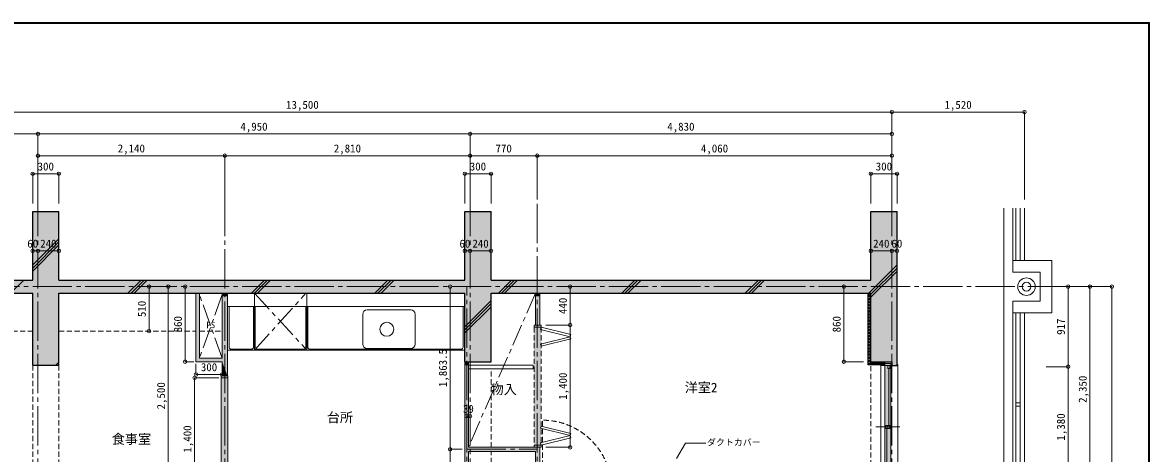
# Model space of a CAD drawing. Units: millimetres at full size, sheet at 1:50. Extents: x -9674 to 9699, y -6794 to 6791.
# Drawn here: x -3209 to 9699, y 1855 to 6791 of the extents above; entities that cross this region are included whole.
import ezdxf
from ezdxf.enums import TextEntityAlignment as Align

# ---------------------------------------------------------------- set-up
doc = ezdxf.new("R2010")
doc.units = ezdxf.units.MM
doc.header["$LTSCALE"] = 50
doc.header["$PDMODE"] = 32
doc.header["$PDSIZE"] = 40
for name, pattern in [('CHAIN1', [8, 5, -1, 1, -1]), ('CHAIN2', [12, 9, -1, 1, -1]), ('DASHED1', [1.8, 1.2, -0.6])]:
    doc.linetypes.add(name, pattern=pattern)
for name, color, linetype, lineweight in [('0-0_図面枠', 7, 'Continuous', 9), ('1-0_芯', 7, 'CHAIN2', 9), ('1-1_躯体', 2, 'Continuous', 25), ('1-2_間仕切', 3, 'Continuous', 18), ('1-3_建具', 3, 'Continuous', 18), ('1-5_設備', 7, 'Continuous', 9), ('1-6_ﾊﾞﾙｺﾆｰ・階段', 7, 'Continuous', 9), ('1-7_その他', 7, 'DASHED1', 9), ('1-8_ハッチ', 4, 'Continuous', 9), ('1-A_文字', 7, 'Continuous', 9), ('1-B_寸法', 7, 'Continuous', 9), ('1-C_梁', 7, 'DASHED1', 9), ('4-F', 4, 'Continuous', 9)]:
    doc.layers.add(name, color=color, linetype=linetype, lineweight=lineweight)
for name, color, linetype in [('4-0', 1, 'Continuous'), ('4-1', 2, 'Continuous'), ('4-2', 4, 'Continuous')]:
    doc.layers.add(name, color=color, linetype=linetype)
doc.styles.add('ＭＳ ゴシック', font='')
doc.styles.get('ＭＳ ゴシック').set_extended_font_data('MS Gothic')

msp = doc.modelspace()

# ---------------------------------------------------------------- linework, layer by layer
at = {"layer": '0-0_図面枠'}
for p, q in [((9697.16, 6789.66), (-9672.16, 6789.66)), ((9695.4, 6787.9), (-9670.4, 6787.9)), ((-9668.64, 6786.14), (9693.64, 6786.14)), ((9691.87, 6784.38), (-9666.87, 6784.38)), ((9690.11, 6782.61), (-9665.11, 6782.61)), ((9688.35, 6780.85), (-9663.35, 6780.85)), ((9688.35, -6783.35), (9688.35, 6780.85)), ((9690.11, -6785.11), (9690.11, 6782.61)), ((9691.87, -6786.88), (9691.87, 6784.38)), ((9693.64, 6786.14), (9693.64, -6788.64)), ((9695.4, -6790.4), (9695.4, 6787.9)), ((9697.16, -6792.16), (9697.16, 6789.66))]:
    msp.add_line(p, q, dxfattribs=at)
msp.add_lwpolyline([(9698.92, -6793.93), (9698.92, 6791.43), (-9673.92, 6791.43)], dxfattribs=at)
at = {"layer": '1-0_芯'}
for p, q in [((-3032.5, -3454.44), (-3032.5, 4765.56)), ((-892.5, -3454.44), (-892.5, 4765.56)), ((1917.5, -3454.44), (1917.5, 4765.56)), ((2687.5, 1265.56), (2687.5, 4765.56)), ((6747.5, -3454.44), (6747.5, 4765.56)), ((-8492.5, 3765.56), (8517.5, 3765.56)), ((1878.5, 1265.56), (1878.5, 3765.56)), ((1878.5, 1902.06), (2687.5, 1902.06))]:
    msp.add_line(p, q, dxfattribs=at)
at = {"layer": '1-1_躯体'}
for p, q in [((-3092.5, 3840.56), (-3092.5, 4625.56)), ((1857.5, 3840.56), (1857.5, 4625.56)), ((6807.5, 2863.56), (6807.5, 4625.56)), ((-6692.5, 3840.56), (-3092.5, 3840.56)), ((-2792.5, 3840.56), (1857.5, 3840.56)), ((-6692.5, 3690.56), (-3092.5, 3690.56)), ((-3092.5, 2865.56), (-3092.5, 3690.56)), ((-2792.5, 3690.56), (1857.5, 3690.56)), ((1857.5, 2905.56), (1857.5, 3690.56)), ((2157.5, 3690.56), (6507.5, 3690.56)), ((6507.5, 2905.56), (6507.5, 3690.56)), ((-3092.5, 2865.56), (-2792.5, 2865.56)), ((6507.5, 2905.56), (6747.5, 2905.56))]:
    msp.add_line(p, q, dxfattribs=at)
for points in [[(2157.5, 3840.56), (6507.5, 3840.56), (6507.5, 4625.56)], [(6747.5, 2905.56), (6747.5, 2863.56), (6807.5, 2863.56)]]:
    msp.add_lwpolyline(points, dxfattribs=at)
at = {"layer": '1-2_間仕切'}
for p, q in [((-1222.5, 3690.56), (-1222.5, 2905.56)), ((-1182.5, 3690.56), (-1182.5, 2945.56)), ((-922.5, 2945.56), (-922.5, 3690.56)), ((-862.5, 2745.56), (-862.5, 3690.56)), ((2666.5, 3690.56), (2666.5, 3325.56)), ((2717.5, 3325.56), (2717.5, 3690.56)), ((-1222.5, 2905.56), (-922.5, 2905.56)), ((-1182.5, 2945.56), (-922.5, 2945.56)), ((-922.5, 2745.56), (-922.5, 2905.56)), ((1857.5, 2905.56), (1857.5, 1295.56)), ((1899.5, 2905.56), (1899.5, 1925.56)), ((1899.5, 2825.56), (2640, 2825.56)), ((2717.5, 1925.56), (1899.5, 1925.56)), ((1899.5, 1878.56), (1899.5, 1235.56)), ((2666.5, 1878.56), (1899.5, 1878.56)), ((2666.5, 1878.56), (2666.5, 1235.56)), ((2717.5, 1235.56), (2717.5, 1925.56))]:
    msp.add_line(p, q, dxfattribs=at)
msp.add_lwpolyline([(1899.5, 2865.56), (2640, 2865.56), (2640, 2825.56)], dxfattribs=at)
at = {"layer": '1-3_建具', "color": 7, "lineweight": 9}
for p, q in [((2730, 3325.56), (2650, 3325.56)), ((2723.94, 3276.31), (2730, 3300.56)), ((2723.94, 3276.31), (3063.49, 3191.42)), ((2730, 3300.56), (2730, 3325.56)), ((3069.55, 3215.68), (2730, 3300.56)), ((2723.94, 3106.53), (3063.49, 3191.42)), ((2723.94, 3106.53), (2730, 3082.28)), ((3069.55, 3167.17), (2730, 3082.28)), ((3063.49, 3191.42), (3069.55, 3215.68)), ((3063.49, 3191.42), (3069.55, 3167.17)), ((6620.5, 2863.56), (6620.5, 1453.56)), ((6737.5, 2883.56), (6667.5, 2883.56)), ((6667.5, 2863.56), (6737.5, 2863.56)), ((6667.5, 2848.56), (6667.5, 2863.56)), ((6667.5, 1468.56), (6667.5, 2848.56)), ((6737.5, 2883.56), (6737.5, 2848.56)), ((6737.5, 1468.56), (6737.5, 2848.56)), ((6807.5, 2873.56), (6817.5, 2873.56)), ((6817.5, 2873.56), (6817.5, 1443.56)), ((-935, 2720.56), (-935, 1320.56)), ((-857, 1320.56), (-857, 2720.56)), ((2723.94, 2144.59), (2730, 2168.85)), ((2723.94, 2144.59), (3063.49, 2059.7)), ((3069.55, 2083.96), (2730, 2168.85)), ((3063.49, 2059.7), (3069.55, 2083.96)), ((6840.98, 2158.56), (6564.02, 2158.56)), ((2730, 1950.56), (2650, 1950.56)), ((2650, 1925.56), (2650, 1950.56)), ((2723.94, 1974.82), (3063.49, 2059.7)), ((2723.94, 1974.82), (2730, 1950.56)), ((3069.55, 2035.45), (2730, 1950.56)), ((2730, 1925.56), (2730, 1950.56)), ((3063.49, 2059.7), (3069.55, 2035.45)), ((2730, 1925.56), (2650, 1925.56))]:
    msp.add_line(p, q, dxfattribs=at)
at = {"layer": '1-3_建具', "color": 7, "linetype": 'DASHED1', "lineweight": 9}
for p, q in [((2650, 3300.56), (2650, 1950.56)), ((2730, 3300.56), (2730, 1950.56)), ((2747.5, 1445.56), (2747.5, 2235.56))]:
    msp.add_line(p, q, dxfattribs=at)
at = {"layer": '1-3_建具'}
for p, q in [((6620.5, 2893.56), (6621.53, 2893.56)), ((6620.5, 2893.56), (6620.5, 2863.56)), ((6620.5, 2893.56), (6667.5, 2893.56)), ((6620.5, 2863.56), (6667.5, 2863.56)), ((6667.5, 2893.56), (6667.5, 2863.56)), ((6702.5, 2828.56), (6702.5, 2863.56)), ((6726.5, 2828.56), (6726.5, 2863.56)), ((-935, 2745.56), (-857, 2745.56)), ((-935, 2720.56), (-935, 2745.56)), ((-935, 2720.56), (-857, 2720.56)), ((-857, 2720.56), (-857, 2745.56)), ((6726.5, 2828.56), (6702.5, 2828.56)), ((6714.5, 2176.06), (6714.5, 2828.56)), ((6678.5, 2141.06), (6678.5, 2176.06)), ((6726.5, 2141.06), (6678.5, 2141.06)), ((6690.5, 2141.06), (6690.5, 1488.56)), ((6702.5, 2141.06), (6702.5, 2176.06))]:
    msp.add_line(p, q, dxfattribs=at)
at = {"layer": '1-3_建具', "color": 7, "lineweight": 9}
msp.add_lwpolyline([(2730, 3300.56), (2650, 3300.56), (2650, 3325.56)], dxfattribs=at)
at = {"layer": '1-3_建具'}
msp.add_lwpolyline([(6726.5, 2141.06), (6726.5, 2176.06), (6678.5, 2176.06)], dxfattribs=at)
at = {"layer": '1-3_建具', "color": 7, "linetype": 'DASHED1', "lineweight": 9}
msp.add_arc((2747.5, 1445.56), 790, 0, 90, dxfattribs=at)
at = {"layer": '1-5_設備'}
for p, q in [((-552.5, 3038.56), (-552.5, 3690.56)), ((47.5, 3038.56), (47.5, 3690.56)), ((-862.5, 3538.56), (1857.5, 3538.56)), ((-842.5, 3073.56), (-842.5, 3538.56)), ((-562.5, 3073.56), (-562.5, 3538.56)), ((-542.5, 3073.56), (-542.5, 3538.56)), ((37.5, 3073.56), (37.5, 3538.56)), ((57.5, 3073.56), (57.5, 3538.56)), ((737.5, 3498.56), (1237.5, 3498.56)), ((1837.5, 3073.56), (1837.5, 3538.56)), ((687.5, 3448.56), (687.5, 3108.56)), ((1287.5, 3448.56), (1287.5, 3108.56)), ((-862.5, 3038.56), (1857.5, 3038.56)), ((-817.5, 3048.56), (-587.5, 3048.56)), ((-517.5, 3048.56), (12.5, 3048.56)), ((82.5, 3048.56), (1812.5, 3048.56)), ((1237.5, 3058.56), (737.5, 3058.56))]:
    msp.add_line(p, q, dxfattribs=at)
at = {"layer": '1-5_設備', "linetype": 'CHAIN1'}
for p, q in [((-552.5, 3038.56), (37.5, 3690.56)), ((-552.5, 3690.56), (47.5, 3038.56))]:
    msp.add_line(p, q, dxfattribs=at)
at = {"layer": '1-5_設備'}
msp.add_circle((964.13, 3276.93), 80, dxfattribs=at)
for centre, radius, start, end in [((737.5, 3448.56), 50, 90, 180), ((1237.5, 3448.56), 50, 0, 90), ((737.5, 3108.56), 50, 180, 270), ((1237.5, 3108.56), 50, 270, 0), ((-817.5, 3073.56), 25, 180, 270), ((-587.5, 3073.56), 25, 270, 0), ((-517.5, 3073.56), 25, 180, 270), ((12.5, 3073.56), 25, 270, 0), ((82.5, 3073.56), 25, 180, 270), ((1812.5, 3073.56), 25, 270, 0)]:
    msp.add_arc(centre, radius, start, end, dxfattribs=at)
at = {"layer": '1-6_ﾊﾞﾙｺﾆｰ・階段', "color": 4}
msp.add_line((8032.5, 4665.56), (8032.5, -527.43), dxfattribs=at)
at = {"layer": '1-6_ﾊﾞﾙｺﾆｰ・階段'}
for p, q in [((8132.5, 4065.56), (8132.5, 4665.56)), ((8167.5, 4065.56), (8167.5, 4665.56)), ((8217.5, 4065.56), (8217.5, 4665.56)), ((8267.5, 4065.56), (8267.5, 4665.56)), ((8132.5, 4065.56), (8582.5, 4065.56)), ((8132.5, 3930.56), (8132.5, 4065.56)), ((8582.5, 3465.56), (8582.5, 4065.56)), ((8132.5, 3930.56), (8447.5, 3930.56)), ((8132.5, 3465.56), (8582.5, 3465.56)), ((8167.5, 1365.56), (8167.5, 3465.56)), ((8217.5, 1365.56), (8217.5, 3465.56)), ((8267.5, 1365.56), (8267.5, 3465.56)), ((8167.5, 2435.56), (8217.5, 2435.56)), ((8167.5, 2395.56), (8217.5, 2395.56))]:
    msp.add_line(p, q, dxfattribs=at)
for points in [[(8132.5, 3600.56), (8447.5, 3600.56), (8447.5, 3930.56)], [(8132.5, 1365.56), (8132.5, 3465.56), (8132.5, 3600.56)]]:
    msp.add_lwpolyline(points, dxfattribs=at)
at = {"layer": '1-6_ﾊﾞﾙｺﾆｰ・階段', "color": 4}
msp.add_circle((8290, 3765.56), 100, dxfattribs=at)
at = {"layer": '1-6_ﾊﾞﾙｺﾆｰ・階段'}
msp.add_circle((8290, 3765.56), 50, dxfattribs=at)
at = {"layer": '1-7_その他', "color": 4, "linetype": 'CHAIN1'}
for p, q in [((-922.5, 2945.56), (-1182.5, 3675.56)), ((-922.5, 3675.56), (-1182.5, 2945.56)), ((2666.5, 3690.56), (1899.5, 1925.56))]:
    msp.add_line(p, q, dxfattribs=at)
at = {"layer": '1-8_ハッチ', "color": 2, "lineweight": 25}
for p, q in [((-3092.5, 4625.56), (-2792.5, 4625.56)), ((-2792.5, 3840.56), (-2792.5, 4625.56)), ((1857.5, 4625.56), (2157.5, 4625.56)), ((2157.5, 3840.56), (2157.5, 4625.56)), ((6507.5, 4625.56), (6807.5, 4625.56)), ((-2792.5, 2865.56), (-2792.5, 3690.56)), ((2157.5, 2905.56), (2157.5, 3690.56)), ((1857.5, 2905.56), (2157.5, 2905.56))]:
    msp.add_line(p, q, dxfattribs=at)
at = {"layer": '1-8_ハッチ'}
for p, q in [((-3092.5, 4013.92), (-2792.5, 4313.92)), ((-3092.5, 3978.57), (-2792.5, 4278.57)), ((-3092.5, 3943.21), (-2792.5, 4243.21)), ((6483.63, 3690.56), (6807.5, 4014.43)), ((6507.5, 3679.07), (6807.5, 3979.07)), ((6507.5, 3643.72), (6807.5, 3943.72)), ((-3345.15, 3690.56), (-3195.15, 3840.56)), ((-2001.65, 3690.56), (-1851.65, 3840.56)), ((-1966.29, 3690.56), (-1816.29, 3840.56)), ((-1930.94, 3690.56), (-1780.94, 3840.56)), ((-587.43, 3690.56), (-437.43, 3840.56)), ((-552.08, 3690.56), (-402.08, 3840.56)), ((-516.72, 3690.56), (-366.72, 3840.56)), ((826.78, 3690.56), (976.78, 3840.56)), ((862.14, 3690.56), (1012.14, 3840.56)), ((897.49, 3690.56), (1047.49, 3840.56)), ((2240.99, 3690.56), (2390.99, 3840.56)), ((2276.35, 3690.56), (2426.35, 3840.56)), ((2311.7, 3690.56), (2461.7, 3840.56)), ((3655.21, 3690.56), (3805.21, 3840.56)), ((3690.56, 3690.56), (3840.56, 3840.56)), ((3725.92, 3690.56), (3875.92, 3840.56)), ((5069.42, 3690.56), (5219.42, 3840.56)), ((5104.78, 3690.56), (5254.78, 3840.56)), ((5140.13, 3690.56), (5290.13, 3840.56)), ((6472.5, 2870.56), (6472.5, 3690.56)), ((6472.5, 3679.43), (6483.63, 3690.56)), ((6472.5, 3644.07), (6507.5, 3679.07)), ((6472.5, 3674.48), (6507.5, 3639.48)), ((6472.5, 3608.72), (6507.5, 3643.72)), ((6472.5, 3639.13), (6507.5, 3604.13)), ((6491.77, 3690.56), (6507.5, 3674.84)), ((1857.5, 3307.07), (2157.5, 3607.07)), ((1857.5, 3271.71), (2157.5, 3571.71)), ((1857.5, 3236.36), (2157.5, 3536.36)), ((6472.5, 3573.36), (6507.5, 3608.36)), ((6472.5, 3603.77), (6507.5, 3568.77)), ((6472.5, 3538.01), (6507.5, 3573.01)), ((6472.5, 3568.42), (6507.5, 3533.42)), ((6472.5, 3502.65), (6507.5, 3537.65)), ((6472.5, 3533.06), (6507.5, 3498.06)), ((6472.5, 3467.3), (6507.5, 3502.3)), ((6472.5, 3497.71), (6507.5, 3462.71)), ((6472.5, 3431.94), (6507.5, 3466.94)), ((6472.5, 3462.35), (6507.5, 3427.35)), ((6472.5, 3396.59), (6507.5, 3431.59)), ((6472.5, 3427), (6507.5, 3392)), ((6472.5, 3361.23), (6507.5, 3396.23)), ((6472.5, 3391.64), (6507.5, 3356.64)), ((6472.5, 3325.87), (6507.5, 3360.87)), ((6472.5, 3356.28), (6507.5, 3321.28)), ((6472.5, 3290.52), (6507.5, 3325.52)), ((6472.5, 3320.93), (6507.5, 3285.93)), ((6472.5, 3255.16), (6507.5, 3290.16)), ((6472.5, 3285.57), (6507.5, 3250.57)), ((6472.5, 3219.81), (6507.5, 3254.81)), ((6472.5, 3250.22), (6507.5, 3215.22)), ((6472.5, 3184.45), (6507.5, 3219.45)), ((6472.5, 3214.86), (6507.5, 3179.86)), ((6472.5, 3149.1), (6507.5, 3184.1)), ((6472.5, 3179.51), (6507.5, 3144.51)), ((6472.5, 3113.74), (6507.5, 3148.74)), ((6472.5, 3144.15), (6507.5, 3109.15)), ((6472.5, 3078.39), (6507.5, 3113.39)), ((6472.5, 3108.8), (6507.5, 3073.8)), ((6472.5, 3043.03), (6507.5, 3078.03)), ((6472.5, 3073.44), (6507.5, 3038.44)), ((6472.5, 3007.68), (6507.5, 3042.68)), ((6472.5, 3038.09), (6507.5, 3003.09)), ((6472.5, 2972.32), (6507.5, 3007.32)), ((6472.5, 3002.73), (6507.5, 2967.73)), ((6472.5, 2936.97), (6507.5, 2971.97)), ((-2826.65, 2865.56), (-2792.5, 2899.71)), ((6472.5, 2967.38), (6507.5, 2932.38)), ((6472.5, 2901.61), (6507.5, 2936.61)), ((6472.5, 2932.02), (6533.96, 2870.56)), ((6472.5, 2896.66), (6498.6, 2870.56)), ((6472.5, 2870.56), (6620.5, 2870.56)), ((6476.81, 2870.56), (6511.81, 2905.56)), ((6512.16, 2870.56), (6547.16, 2905.56)), ((6534.31, 2905.56), (6569.31, 2870.56)), ((6547.52, 2870.56), (6582.52, 2905.56)), ((6569.67, 2905.56), (6604.67, 2870.56)), ((6582.87, 2870.56), (6617.87, 2905.56)), ((6605.02, 2905.56), (6620.5, 2890.09)), ((6618.23, 2870.56), (6620.5, 2872.83))]:
    msp.add_line(p, q, dxfattribs=at)
at = {"layer": '1-A_文字'}
msp.add_lwpolyline([(4282.61, 1795.56), (4385.57, 1973.88), (4616.37, 1973.88)], dxfattribs=at)
at = {"layer": '1-B_寸法'}
for p, q in [((-6752.5, 5765.56), (6747.5, 5765.56)), ((6747.5, 5765.56), (6747.5, 4765.56)), ((6747.5, 5765.56), (8267.5, 5765.56)), ((8267.5, 5765.56), (8267.5, 4765.56)), ((-6752.5, 5515.56), (-3032.5, 5515.56)), ((-3032.5, 5515.56), (-3032.5, 4765.56)), ((-3032.5, 5515.56), (1917.5, 5515.56)), ((1917.5, 5515.56), (6747.5, 5515.56)), ((1917.5, 5515.56), (1917.5, 4765.56)), ((-3032.5, 5265.56), (-892.5, 5265.56)), ((-892.5, 5265.56), (-892.5, 4765.56)), ((-892.5, 5265.56), (1917.5, 5265.56)), ((1917.5, 5265.56), (2687.5, 5265.56)), ((2687.5, 5265.56), (2687.5, 4765.56)), ((2687.5, 5265.56), (6747.5, 5265.56)), ((-3092.5, 5058.97), (-3092.5, 4718.78)), ((-3092.5, 5058.97), (-2792.5, 5058.97)), ((-2792.5, 5058.97), (-2792.5, 4718.78)), ((1857.5, 5058.97), (1857.5, 4718.78)), ((1857.5, 5058.97), (2157.5, 5058.97)), ((2157.5, 5058.97), (2157.5, 4718.78)), ((6507.5, 5058.97), (6507.5, 4718.78)), ((6507.5, 5058.97), (6807.5, 5058.97)), ((6807.5, 5058.97), (6807.5, 4718.78)), ((-3092.5, 4175.36), (-3032.5, 4175.36)), ((-3032.5, 4175.36), (-2792.5, 4175.36)), ((1857.5, 4175.36), (1917.5, 4175.36)), ((1917.5, 4175.36), (2157.5, 4175.36)), ((6747.5, 4175.36), (6507.5, 4175.36)), ((6807.5, 4175.36), (6747.5, 4175.36)), ((-1759.7, 3255.56), (-1759.7, 3765.56)), ((-1539.2, 1265.56), (-1539.2, 3765.56)), ((1689.11, 1902.06), (1689.11, 3765.56)), ((3063.46, 3765.56), (3063.46, 3325.56)), ((6199.11, 2905.56), (6199.11, 3765.56)), ((8517.5, 3765.56), (9267.5, 3765.56)), ((8767.5, 2848.56), (8767.5, 3765.56)), ((9017.5, 1415.56), (9017.5, 3765.56)), ((9267.5, -2454.44), (9267.5, 3765.56)), ((2786.61, 3325.56), (3063.46, 3325.56)), ((3063.46, 3325.56), (3063.46, 1925.56)), ((-1222.5, 2879.63), (-1222.5, 2759.76)), ((6425.04, 2905.56), (6199.11, 2905.56)), ((8517.5, 2848.56), (8767.5, 2848.56)), ((8767.5, 1468.56), (8767.5, 2848.56)), ((-960.01, 2720.56), (-1237.5, 2720.56)), ((-1237.5, 1320.56), (-1237.5, 2720.56)), ((-1222.5, 2759.76), (-922.5, 2759.76)), ((1878.5, 2281.89), (1917.5, 2281.89)), ((1689.11, 1265.56), (1689.11, 1902.06)), ((1825, 1902.06), (1689.11, 1902.06)), ((2786.61, 1925.56), (3063.46, 1925.56))]:
    msp.add_line(p, q, dxfattribs=at)
msp.add_lwpolyline([(-1248.43, 2905.56), (-1345.89, 2905.56), (-1345.89, 3765.56)], dxfattribs=at)
at = {"layer": '1-B_寸法', "color": 3}
for p in [(6747.5, 5765.56), (8267.5, 5765.56), (-3032.5, 5515.56), (1917.5, 5515.56), (6747.5, 5515.56), (-3032.5, 5265.56), (-892.5, 5265.56), (1917.5, 5265.56), (2687.5, 5265.56), (6747.5, 5265.56), (-3092.5, 5058.97), (-2792.5, 5058.97), (1857.5, 5058.97), (2157.5, 5058.97), (6507.5, 5058.97), (6807.5, 5058.97), (-3092.5, 4175.36), (-3032.5, 4175.36), (-2792.5, 4175.36), (1857.5, 4175.36), (1917.5, 4175.36), (2157.5, 4175.36), (6507.5, 4175.36), (6747.5, 4175.36), (6807.5, 4175.36), (-1759.7, 3765.56), (-1539.2, 3765.56), (-1345.89, 3765.56), (1689.11, 3765.56), (3063.46, 3765.56), (6199.11, 3765.56), (8767.5, 3765.56), (9017.5, 3765.56), (9267.5, 3765.56), (-1759.7, 3255.56), (3063.46, 3325.56), (-1345.89, 2905.56), (6199.11, 2905.56), (8767.5, 2848.56), (-1237.5, 2720.56), (-1222.5, 2759.76), (-922.5, 2759.76), (1878.5, 2281.89), (1917.5, 2281.89), (3063.46, 1925.56), (1689.11, 1902.06)]:
    msp.add_point(p, dxfattribs=at)
at = {"layer": '1-C_梁'}
for p, q in [((-6657.5, 3255.56), (-3092.5, 3255.56)), ((-2792.5, 3255.56), (-1222.5, 3255.56)), ((-1182.5, 3255.56), (-922.5, 3255.56)), ((-3092.5, 2865.56), (-3092.5, 395.56)), ((-2792.5, 2865.56), (-2792.5, 395.56)), ((6507.5, 1446.56), (6507.5, 2870.56)), ((2157.5, 1925.56), (2157.5, 2825.56)), ((2157.5, 1295.56), (2157.5, 1878.56))]:
    msp.add_line(p, q, dxfattribs=at)
at = {"layer": '4-0'}
for points in [[(-3092.5, 4625.56), (-2792.5, 4625.56), (-3092.5, 2865.56), (-2792.5, 2865.56)], [(1857.5, 4625.56), (2157.5, 4625.56), (1857.5, 2905.56), (2157.5, 2905.56)], [(6807.5, 4625.56), (6507.5, 4625.56), (6507.5, 2905.56)], [(6807.5, 4625.56), (6507.5, 2905.56), (6747.5, 2905.56)], [(6747.5, 2863.56), (6807.5, 2863.56), (6807.5, 4625.56)], [(6807.5, 4625.56), (6747.5, 2905.56), (6747.5, 2863.56)], [(-6692.5, 3840.56), (-6692.5, 3690.56), (-3092.5, 3840.56), (-3092.5, 3690.56)], [(-2792.5, 3840.56), (-2792.5, 3690.56), (1857.5, 3840.56), (1857.5, 3690.56)], [(2157.5, 3840.56), (2157.5, 3690.56), (6507.5, 3840.56), (6507.5, 3690.56)]]:
    msp.add_solid(points, dxfattribs=at)
at = {"layer": '4-1'}
msp.add_solid([(6667.5, 1433.56), (6737.5, 1433.56), (6667.5, 2883.56), (6737.5, 2883.56)], dxfattribs=at)
at = {"layer": '4-2'}
for points in [[(-1222.5, 3690.56), (-1182.5, 3690.56), (-1222.5, 2905.56), (-1182.5, 2945.56)], [(-922.5, 3690.56), (-922.5, 3655.56), (-862.5, 3690.56), (-862.5, 3655.56)], [(-922.5, 3655.56), (-862.5, 3655.56), (-922.5, 2905.56), (-862.5, 2745.56)], [(2666.5, 3690.56), (2666.5, 3655.56), (2717.5, 3690.56), (2717.5, 3655.56)], [(2666.5, 3325.56), (2717.5, 3325.56), (2666.5, 3655.56), (2717.5, 3655.56)], [(2650, 3325.56), (2730, 3325.56), (2650, 1925.56), (2730, 1925.56)], [(-922.5, 2905.56), (-1222.5, 2905.56), (-922.5, 2945.56)], [(-1222.5, 2905.56), (-1182.5, 2945.56), (-922.5, 2945.56)], [(-862.5, 2745.56), (-922.5, 2745.56), (-922.5, 2905.56)], [(1857.5, 2905.56), (1857.5, 2865.56), (1899.5, 2905.56), (1899.5, 2865.56)], [(1899.5, 1235.56), (1857.5, 1295.56), (1857.5, 2865.56)], [(1857.5, 2865.56), (1899.5, 2865.56), (1899.5, 1235.56)], [(-935, 1295.56), (-857, 1295.56), (-935, 2745.56), (-922.5, 2745.56)], [(-857, 1295.56), (-857, 2745.56), (-922.5, 2745.56)], [(2717.5, 1925.56), (2666.5, 1878.56), (1899.5, 1878.56)], [(1899.5, 1878.56), (1899.5, 1925.56), (2717.5, 1925.56)], [(2717.5, 1925.56), (2666.5, 1235.56), (2666.5, 1878.56)], [(2717.5, 1925.56), (2717.5, 1235.56), (2666.5, 1235.56)]]:
    msp.add_solid(points, dxfattribs=at)
at = {"layer": '4-F', "color": 7}
msp.add_line((6667.5, 2893.56), (6667.5, 2905.56), dxfattribs=at)
at = {"layer": '4-F'}
for points in [[(6472.5, 3675.56), (6472.5, 3690.56), (6507.5, 3675.56), (6507.5, 3690.56)], [(6472.5, 3675.56), (6507.5, 3675.56), (6472.5, 2870.56), (6507.5, 2905.56)], [(6472.5, 2870.56), (6522.5, 2870.56), (6507.5, 2905.56), (6557.5, 2905.56)], [(6522.5, 2870.56), (6557.5, 2905.56), (6620.5, 2870.56), (6667.5, 2905.56)], [(6667.5, 2905.56), (6620.5, 2863.56), (6620.5, 2870.56)], [(6667.5, 2905.56), (6667.5, 2863.56), (6620.5, 2863.56)]]:
    msp.add_solid(points, dxfattribs=at)

# ---------------------------------------------------------------- texts
at = {"layer": '1-A_文字', "style": 'ＭＳ ゴシック'}
for s, height, p in [('PS', 73.31, (-1102.5, 3268.06)), ('物入', 110, (2152.21, 2500.14)), ('洋室2', 110, (4375.8, 2522.24)), ('台所', 110, (276.37, 2179.85)), ('食事室', 110, (-2186.69, 1931.98)), ('ダクトカバー', 73.31, (4630.47, 1923.82))]:
    msp.add_text(s, height=height, dxfattribs=at).set_placement(p, align=Align.BOTTOM_LEFT)
at = {"layer": '1-B_寸法', "style": 'ＭＳ ゴシック'}
for s, p in [('13,500', (-190, 5775.56)), ('1,520', (7351.25, 5775.56)), ('4,950', (-713.75, 5525.56)), ('4,830', (4176.25, 5525.56)), ('2,140', (-2118.75, 5275.56)), ('2,810', (356.25, 5275.56)), ('770', (2208.75, 5275.56)), ('4,060', (4561.25, 5275.56)), ('300', (-3036.25, 5068.97)), ('300', (1913.75, 5068.97)), ('300', (6563.75, 5068.97)), ('60', (-3153.93, 4185.36)), ('240', (-3006.25, 4185.36)), ('60', (1796.07, 4185.36)), ('240', (1943.75, 4185.36)), ('240', (6533.75, 4185.36)), ('60', (6743.93, 4185.36)), ('300', (-1166.25, 2769.76)), ('39', (1835.5, 2291.89))]:
    msp.add_text(s, height=91.64, dxfattribs=at).set_placement(p, align=Align.BOTTOM_LEFT)
for s, p in [('440', (3053.46, 3451.81)), ('510', (-1769.7, 3416.81)), ('860', (-1355.89, 3241.81)), ('860', (6189.11, 3241.81)), ('917', (8757.5, 3213.31)), ('1,863.5', (1679.11, 2615.06)), ('1,400', (3053.46, 2469.31)), ('2,350', (9007.5, 2434.31)), ('2,500', (-1549.2, 2359.31)), ('1,380', (8757.5, 2002.31)), ('1,400', (-1247.5, 1864.31))]:
    msp.add_text(s, height=91.64, rotation=90, dxfattribs=at).set_placement(p, align=Align.BOTTOM_LEFT)

doc.saveas('drawing.dxf')
